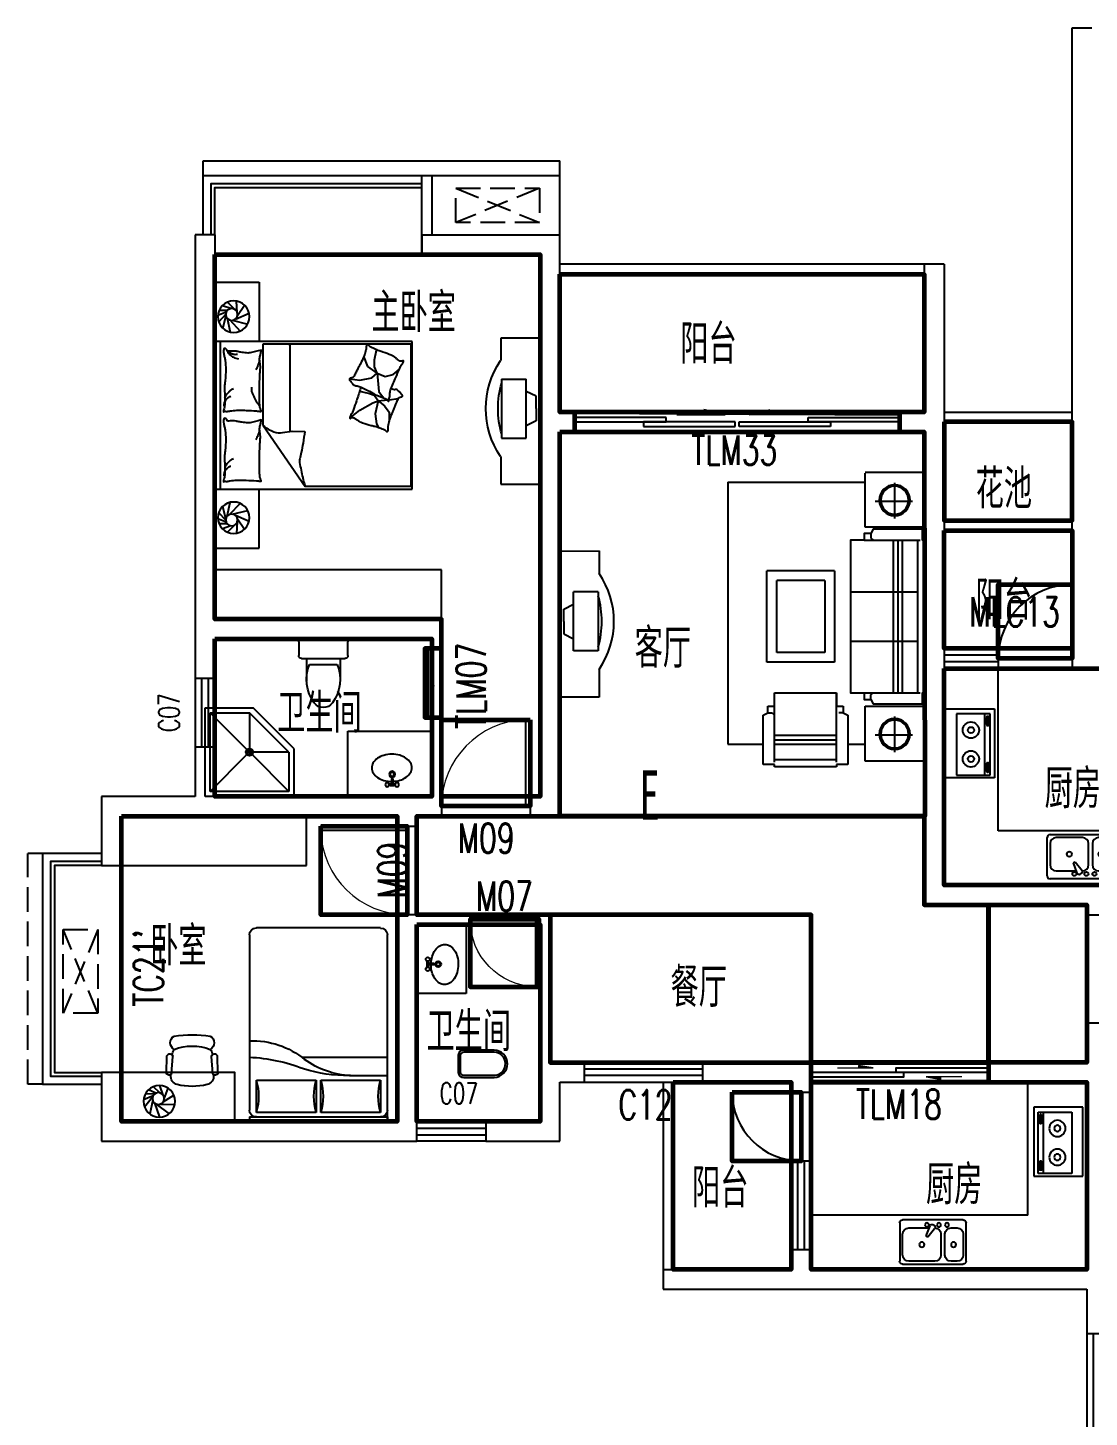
# Model space of a CAD drawing. Extents: x -503102 to -474302, y -636822 to -607622.
# Drawn here: x -503102 to -492328, y -622472 to -608372 of the extents above; entities that cross this region are included whole.
import ezdxf
from ezdxf.enums import TextEntityAlignment as Align

# ---------------------------------------------------------------- set-up
doc = ezdxf.new("R2010")
doc.units = 0
doc.header["$LTSCALE"] = 1000
doc.header["$MEASUREMENT"] = 0
doc.linetypes.add('DASH', pattern=[0.35, 0.25, -0.1])
doc.linetypes.add('HIDDEN2', pattern=[4, 3, -1])
doc.layers.get('0').update_dxf_attribs({"linetype": 'CONTINUOUS'})
for name, color, linetype in [('BACONY', 6, 'CONTINUOUS'), ('FUR', 8, 'CONTINUOUS'), ('PUB_TEXT', 7, 'CONTINUOUS'), ('Text(文字)', 7, 'CONTINUOUS'), ('WALL', 2, 'CONTINUOUS'), ('WINDOW', 3, 'CONTINUOUS'), ('WINDOW_TEXT', 7, 'CONTINUOUS'), ('厨洁', 151, 'CONTINUOUS'), ('家具', 145, 'CONTINUOUS'), ('看线', 4, 'CONTINUOUS')]:
    doc.layers.add(name, color=color, linetype=linetype)
for name, color, linetype, lineweight in [('GT_卧室', 1, 'CONTINUOUS', 60), ('GT_卫生间', 5, 'CONTINUOUS', 60), ('GT_厨房', 4, 'CONTINUOUS', 60), ('GT_客厅', 2, 'CONTINUOUS', 60), ('GT_玄关', 40, 'CONTINUOUS', 60), ('GT_花园', 74, 'CONTINUOUS', 60), ('GT_过道', 30, 'CONTINUOUS', 60), ('GT_门', 245, 'CONTINUOUS', 60), ('GT_阳台', 6, 'CONTINUOUS', 60), ('GT_餐厅', 3, 'CONTINUOUS', 60)]:
    doc.layers.add(name, color=color, linetype=linetype, lineweight=lineweight)
doc.styles.add('_TCH_WINDOW', font='SIMPLEX', dxfattribs={"height": 3.5, "bigfont": 'GBCBIG'})
doc.styles.add('ATT', font='TXT')
doc.styles.add('DIM_FONT', font='ROMAND.shx', dxfattribs={"width": 0.7})
doc.styles.add('HZ', font='', dxfattribs={"width": 0.8})
doc.styles.get("Standard").update_dxf_attribs({"font": 'GBENOR', "bigfont": 'GBCBIG'})
doc.styles.get('HZ').set_extended_font_data('FangSong_GB2312')

# ---------------------------------------------------------------- blocks, each defined once
blk = doc.blocks.new('_E0BEL')
for p, q in [((1, 118), (1, 175)), ((13, 118), (13, 175))]:
    blk.add_line(p, q)
at = {"elevation": 0}
for points in [[(-200, 8, -0.138026), (-186, 58, -0.10705), (-140, 105, -0.080655), (-76, 134, -0.06508), (1, 145, -0.068521)], [(13, 144, -0.061921), (86, 133, -0.080655), (149, 103, -0.10705), (194, 55, -0.138026), (208, 5, -0.138026), (193, -45, -0.10705), (147, -93, -0.080655), (84, -121, -0.068521), (3, -132, -0.068521), (-78, -120, -0.080655), (-141, -90, -0.10705), (-187, -42, -0.138026), (-200, 8, -0.138026)]]:
    blk.add_lwpolyline(points, format="xyb", dxfattribs=at)
for centre, radius in [((-43, 178, 0), 20), ((57, 178, 0), 20), ((7, 72, 0), 30), ((7, 72, 0), 20)]:
    blk.add_circle(centre, radius)
for centre, radius, start, end in [((7, -329, 0), 517, 86.4357, 93.5643), ((7, 685, 0), 517, 266.4357, 269.335), ((7, 175, 0), 6, 360, 180), ((7, 685, 0), 517, 270.665, 273.5643), ((7, 118, 0), 6, 180, 360)]:
    blk.add_arc(centre, radius, start, end)
at = {"style": 'DIM_FONT', "width": 0.8, "flags": 9}
for tag in ['XSIZE', 'YSIZE']:
    blk.add_attdef(tag, (0, 0), '', height=0.5, dxfattribs=at)
blk = doc.blocks.new('12121')
at = {"layer": '厨洁'}
for p, q in [((21333, 79452), (22233, 79452)), ((21333, 78964), (21333, 79452)), ((21383, 79402), (22183, 79402)), ((21383, 79402), (21757, 79028)), ((21383, 79002), (21383, 79402)), ((22183, 79402), (21809, 79028)), ((22183, 79402), (22183, 78602)), ((22233, 79452), (22233, 78552)), ((22233, 79452), (22233, 78902)), ((21333, 78964), (21746, 78552)), ((21383, 79002), (21783, 78602)), ((21383, 79002), (21746, 79002)), ((21758, 79002), (21783, 79002)), ((21783, 79002), (21783, 79027)), ((21783, 79002), (21808, 79002)), ((21783, 78977), (21783, 79002)), ((21783, 78602), (21783, 78964)), ((21809, 78975), (22183, 78602)), ((22233, 78552), (21746, 78552)), ((22183, 78602), (21783, 78602))]:
    blk.add_line(p, q, dxfattribs=at)
for radius in [37.5, 25]:
    blk.add_circle((21783, 79002), radius, dxfattribs=at)
blk = doc.blocks.new('A$C6A1B0631')
for p, q in [((0, 527), (0, 667)), ((30, 697), (470, 697)), ((500, 667), (500, 527)), ((470, 497), (30, 497)), ((80, 497), (80, 267)), ((390, 437), (110, 437)), ((420, 497), (420, 267))]:
    blk.add_line(p, q)
for centre, radius, start, end in [((30, 667), 30, 90, 180), ((470, 667), 30, 0, 90), ((30, 527), 30, 180, 270), ((477, 284), 398, 157.4505, 216.6381), ((23, 284), 398, 323.3619, 382.5495), ((470, 527), 30, 270, 360), ((250, 108), 110, 213.4509, 326.5491)]:
    blk.add_arc(centre, radius, start, end)
blk = doc.blocks.new('drr')
at = {"layer": '厨洁'}
for p, q in [((264993, 83148), (264993, 83536)), ((265023, 83567), (265637, 83567)), ((265023, 83475), (265023, 83260)), ((265351, 83536), (265085, 83536)), ((265412, 83260), (265412, 83475)), ((265453, 83475), (265453, 83260)), ((265576, 83536), (265514, 83536)), ((265637, 83260), (265637, 83475)), ((265668, 83536), (265668, 83148)), ((265085, 83199), (265290, 83199)), ((265260, 83280), (265278, 83290)), ((265299, 83176), (265260, 83280)), ((265278, 83290), (265348, 83204)), ((265514, 83199), (265576, 83199)), ((265637, 83117), (265023, 83117)), ((265328, 83165), (265342, 83174))]:
    blk.add_line(p, q, dxfattribs=at)
for centre, radius in [((265218, 83368), 25.6), ((265540, 83368), 25.6), ((265269, 83168), 20.5), ((265391, 83168), 20.5), ((265473, 83168), 20.5)]:
    blk.add_circle(centre, radius, dxfattribs=at)
for centre, radius, start, end in [((265023, 83536), 30.7, 90, 180), ((265085, 83475), 61.4, 90, 180), ((265351, 83475), 61.4, 0, 90), ((265514, 83475), 61.4, 90, 180), ((265576, 83475), 61.4, 0, 90), ((265637, 83536), 30.7, 0, 90), ((265085, 83260), 61.4, 180, 270), ((265332, 83191), 20.5, 300, 399.4623), ((265351, 83260), 61.4, 270, 360), ((265514, 83260), 61.4, 180, 270), ((265576, 83260), 61.4, 270, 360), ((265023, 83148), 30.7, 180, 270), ((265318, 83183), 20.5, 200.5377, 300), ((265637, 83148), 30.7, 270, 360)]:
    blk.add_arc(centre, radius, start, end, dxfattribs=at)
blk = doc.blocks.new('ewerw')
at = {"layer": '厨洁'}
for p, q in [((266353, 82673), (266853, 82673)), ((266353, 81973), (266353, 82673)), ((266397, 82646), (266397, 82024)), ((266739, 82646), (266397, 82646)), ((266453, 82646), (266453, 82024)), ((266739, 82024), (266739, 82646)), ((266853, 82673), (266853, 81973)), ((266421, 82603), (266404, 82603)), ((266404, 82603), (266404, 82539)), ((266404, 82539), (266421, 82539)), ((266430, 82614), (266419, 82614)), ((266429, 82522), (266419, 82522)), ((266421, 82539), (266421, 82603)), ((266404, 82130), (266404, 82066)), ((266421, 82130), (266404, 82130)), ((266404, 82066), (266421, 82066)), ((266430, 82141), (266419, 82141)), ((266421, 82066), (266421, 82130)), ((266853, 81973), (266353, 81973)), ((266397, 82024), (266739, 82024)), ((266429, 82049), (266419, 82049))]:
    blk.add_line(p, q, dxfattribs=at)
for points in [[(266410, 82539, 0.008736), (266410, 82535, 0.076276), (266415, 82524, 0.259034), (266419, 82522, 0.259034)], [(266419, 82522, 0.259034), (266422, 82524, 0.076276), (266427, 82535, 0.036515), (266430, 82549, 0.026615), (266431, 82568, 0.026615), (266430, 82587, 0.036515), (266427, 82600, 0.076276), (266422, 82612, 0.259034), (266419, 82614, 0.259034), (266415, 82612, 0.056762), (266411, 82603, 0.036515)], [(266429, 82522, 0.259034), (266433, 82524, 0.076276), (266438, 82535, 0.036515), (266440, 82549, 0.026615), (266441, 82568, 0.026615), (266440, 82587, 0.036515), (266438, 82600, 0.076276), (266433, 82612, 0.259034), (266429, 82614, 0.078462), (266428, 82614, 0.056762)], [(266410, 82066, 0.008736), (266410, 82062, 0.076276), (266415, 82051, 0.259034), (266419, 82049, 0.259034)], [(266419, 82049, 0.259034), (266422, 82051, 0.076276), (266427, 82062, 0.036515), (266430, 82076, 0.026615), (266431, 82095, 0.026615), (266430, 82114, 0.036515), (266427, 82127, 0.076276), (266422, 82139, 0.259034), (266419, 82141, 0.259034), (266415, 82139, 0.056762), (266411, 82130, 0.036515)], [(266429, 82049, 0.259034), (266433, 82051, 0.076276), (266438, 82062, 0.036515), (266440, 82076, 0.026615), (266441, 82095, 0.026615), (266440, 82114, 0.036515), (266438, 82127, 0.076276), (266433, 82139, 0.259034), (266429, 82141, 0.078462), (266428, 82141, 0.056762)]]:
    blk.add_lwpolyline(points, format="xyb", dxfattribs=at)
for centre, radius in [((266594, 82481), 82.5), ((266594, 82481), 31.6), ((266594, 82189), 82.5), ((266594, 82189), 31.6)]:
    blk.add_circle(centre, radius, dxfattribs=at)
blk = doc.blocks.new('434')
at = {"layer": 'FUR'}
for p, q in [((203562, 31869), (203562, 31915)), ((203562, 31915), (204962, 31915)), ((203562, 31869), (204962, 31869)), ((204962, 31869), (204962, 31915)), ((204962, 31915), (204962, 31499)), ((203562, 30021), (203562, 31799)), ((204239, 31822), (203632, 31822)), ((203632, 31822), (203632, 31495)), ((204239, 31495), (204239, 31822)), ((204892, 31822), (204286, 31822)), ((204286, 31822), (204286, 31495)), ((204892, 31495), (204892, 31822)), ((204962, 31799), (204962, 30021)), ((203632, 31495), (204239, 31495)), ((204286, 31495), (204892, 31495)), ((204577, 31449), (204962, 31449)), ((204099, 31262), (204962, 31262)), ((204892, 29951), (203632, 29951))]:
    blk.add_line(p, q, dxfattribs=at)
for centre, radius, start, end in [((203632, 31799), 70, 90, 180), ((204892, 31799), 70, 360, 450), ((203072, 31659), 583, 343.7398, 376.2602), ((204799, 31659), 583, 163.7398, 196.2602), ((203726, 31659), 583, 343.7398, 376.2602), ((205452, 31659), 583, 163.7398, 196.2602), ((204558, 29985), 1464, 89.2582, 107.8034), ((204627, 30592), 858, 92.5398, 126.0403), ((203484, 32977), 1717, 272.616, 291.4069), ((203597, 31921), 825, 267.5673, 309.5461), ((203632, 30021), 70, 180, 270), ((204892, 30022), 70, 270.033, 360.033)]:
    blk.add_arc(centre, radius, start, end, dxfattribs=at)
blk = doc.blocks.new('12PSTG02')
at = {"color": 0, "linetype": 'ByBlock'}
for p, q in [((-5.882738, 11.493405), (-13.636493, 11.294805)), ((-5.73403, 9.170818), (-13.415554, 8.575543)), ((-4.996459, 9.562867), (-5.284204, 9.540568)), ((-5.882738, -11.493405), (-13.636493, -11.294805)), ((-5.73403, -9.170818), (-13.415554, -8.575543)), ((-4.996459, -9.562867), (-5.284204, -9.540568)), ((-4.996459, -9.562867), (-5.28099, -9.544821))]:
    blk.add_line(p, q, dxfattribs=at)
for centre, radius, start, end in [((39.486083, 0), 62.486083, 172.590731, 187.409269), ((-19.5, 6.311132), 3.452743, 30.392687, 149.607313), ((4.70097, 0), 22.70097, 159.208954, 200.791046), ((-12.998837, 0.943692), 7.999035, 97.334712, 116.212212), ((-13.097037, 9.970029), 1.4304, 112.156422, 257.133709), ((-6.286552, 10.301496), 1.258456, 296.04311, 431.283835), ((-4.647836, 5.578088), 4, 16.10866, 95), ((-28.187947, 0), 28.187947, 346.275006, 373.724994), ((-19.5, -6.311132), 3.452743, 210.392687, 329.607313), ((-12.998837, -1.056308), 7.999035, 243.61801, 261.904764), ((-13.097037, -9.970029), 1.4304, 102.866291, 247.843578), ((-6.286552, -10.301496), 1.258456, 288.716165, 423.95689), ((-4.647836, -5.578088), 4, 265, 343.89134)]:
    blk.add_arc(centre, radius, start, end, dxfattribs=at)
at = {"color": 0, "linetype": 'ByBlock', "style": 'ATT'}
for tag, p, flags in [('ITEM', (-22, -21), 3), ('ROOM_NUMBER', (-22, -29), 1)]:
    blk.add_attdef(tag, p, '', height=6, dxfattribs=dict(at, flags=flags))
blk = doc.blocks.new('-CHAI6')
at = {"xscale": 22.75, "yscale": 22.75, "zscale": 22.75}
blk.add_blockref('12PSTG02', (519, 28), dxfattribs=at)
blk = doc.blocks.new('M_C5')
for p, q in [((-60, 63), (-50, 152)), ((-28, 86), (7, 160)), ((-9, 88), (59, 149)), ((-54, -14), (-154, 45)), ((-71, 21), (-106, 120)), ((12, 83), (112, 114)), ((26, 75), (152, 50)), ((42, 53), (156, -35)), ((48, 21), (102, -123)), ((-26, -30), (-153, -47)), ((14, -26), (-99, -126)), ((41, -2), (5, -160))]:
    blk.add_line(p, q)
for centre, radius in [((0, 0), 160), ((-11, 28), 60)]:
    blk.add_circle(centre, radius)
at = {"width": 0.8, "flags": 9}
for tag in ['XSIZE', 'YSIZE']:
    blk.add_attdef(tag, (0, 0), '', height=0.5, dxfattribs=at)
blk = doc.blocks.new('A$C2D356BCF')
at = {"layer": 'FUR'}
for p, q in [((147, 1482), (547, 1482)), ((147, 1202), (147, 1482)), ((547, 1482), (547, 1)), ((157, 1015), (407, 1015)), ((157, 415), (157, 1015)), ((407, 1015), (407, 415)), ((507, 840), (407, 890)), ((507, 715), (507, 840)), ((507, 715), (507, 590)), ((507, 590), (407, 540)), ((157, 415), (407, 415)), ((147, 0), (147, 228)), ((547, 1), (147, 0))]:
    blk.add_line(p, q, dxfattribs=at)
for centre, radius, start, end in [((862, 715), 865, 145.7553, 214.2447), ((1045, 715), 925, 163.6295, 196.3705)]:
    blk.add_arc(centre, radius, start, end, dxfattribs=at)
blk = doc.blocks.new('12PCOU13')
at = {"color": 0, "linetype": 'ByBlock'}
for p, q in [((23, 34), (2, 34)), ((3, -34), (3, 34)), ((10, 34), (10, -34)), ((12, 34), (12, -34)), ((14, 34), (14, -34)), ((24, 35), (23, 34)), ((27, 34), (23, 34)), ((24, 37), (24, 35)), ((33, 11), (3, 11)), ((33, -11), (3, -11)), ((23, -34), (2, -34)), ((27, -34), (23, -34)), ((24, -35), (23, -34)), ((24, -37), (24, -35))]:
    blk.add_line(p, q, dxfattribs=at)
blk.add_lwpolyline([(1, -39), (1, -34), (0, -34), (0, 34), (1, 34), (1, 39), (23, 39), (24, 37), (27, 37), (27, 34), (33, 34), (33, -34), (27, -34), (27, -37), (24, -37), (23, -39)], close=True, dxfattribs=at)
blk = doc.blocks.new('322342')
at = {"layer": 'FUR'}
for p, q in [((197611, 24943), (197611, 24340)), ((198170, 24943), (197611, 24943)), ((197878, 24444), (197878, 24821)), ((198170, 24340), (198170, 24943)), ((200543, 24943), (199984, 24943)), ((199984, 24943), (199984, 24340)), ((200251, 24444), (200251, 24821)), ((200543, 24340), (200543, 24943)), ((198063, 24641), (197701, 24641)), ((200436, 24641), (200074, 24641)), ((197611, 24340), (198170, 24340)), ((199984, 24340), (200534, 24340)), ((200442, 22949), (200442, 24340)), ((199544, 24032), (198615, 24032)), ((198615, 24032), (198615, 23344)), ((199544, 24032), (199544, 23344)), ((199444, 23932), (198715, 23932)), ((198715, 23932), (198715, 23444)), ((199444, 23932), (199444, 23444)), ((198715, 23444), (199444, 23444)), ((197784, 22949), (197784, 23308)), ((198615, 23344), (199544, 23344)), ((200442, 22949), (197784, 22949))]:
    blk.add_line(p, q, dxfattribs=at)
at = {"layer": 'FUR', "linetype": 'HIDDEN2'}
blk.add_line((197784, 24166), (197784, 24340), dxfattribs=at)
at = {"layer": 'FUR', "linetype": 'ByBlock'}
for p, q in [((197578, 24166), (197578, 24052)), ((198078, 24166), (197578, 24166)), ((198101, 24120), (198078, 24166)), ((198101, 24120), (198101, 24075)), ((198169, 24120), (198101, 24120)), ((198169, 24052), (198169, 24120)), ((197578, 24052), (197555, 24052)), ((197555, 24052), (197555, 23422)), ((197601, 24052), (198306, 24052)), ((197623, 24052), (197623, 23422)), ((197783, 23422), (197783, 24052)), ((197828, 23422), (197828, 24052)), ((197874, 23422), (197874, 24052)), ((198306, 24052), (198169, 24052)), ((198306, 23422), (198306, 24052)), ((197555, 23422), (197578, 23422)), ((197578, 23422), (197578, 23308)), ((197601, 23422), (198169, 23422)), ((198101, 23399), (198078, 23422)), ((198169, 23422), (198306, 23422)), ((198169, 23353), (198169, 23422)), ((197578, 23308), (198078, 23308)), ((198078, 23308), (198101, 23353)), ((198101, 23353), (198101, 23399)), ((198101, 23353), (198169, 23353))]:
    blk.add_line(p, q, dxfattribs=at)
at = {"layer": 'FUR'}
for centre, radius in [((197886, 24641), 157), ((197886, 24641), 141), ((200259, 24641), 157), ((200259, 24641), 141)]:
    blk.add_circle(centre, radius, dxfattribs=at)
at = {"layer": 'FUR', "xscale": 22.75000000000364, "yscale": 22.75000000000364, "zscale": 22.75, "rotation": 269.9999999967016}
blk.add_blockref('12PCOU13', (199079, 24945), dxfattribs=at)
blk = doc.blocks.new('A$C3D92468E')
at = {"layer": 'WINDOW', "linetype": 'DASH'}
for p, q in [((850, 0), (0, 350)), ((0, 0), (850, 350))]:
    blk.add_line(p, q, dxfattribs=at)
blk.add_lwpolyline([(850, 0), (850, 350), (0, 350), (0, 0)], close=True, dxfattribs=at)
blk = doc.blocks.new('$plan$00001557')
at = {"layer": 'FUR'}
for p, q in [((0, 1350), (-450, 1350)), ((-450, 1350), (-450, 750)), ((0, 750), (0, 1350)), ((-226, 1043), (-217, 1159)), ((-202, 1074), (-128, 1149)), ((-207, 976), (-346, 1035)), ((-229, 1012), (-299, 1118)), ((-160, 1083), (-75, 1112)), ((-125, 1064), (-43, 1064)), ((-115, 1048), (-30, 1013)), ((-111, 1011), (-79, 886)), ((-110, 1026), (-38, 950)), ((-174, 964), (-332, 926)), ((-150, 967), (-256, 855)), ((-124, 986), (-153, 845)), ((-2000, -750), (-2000, 750)), ((-2000, 750), (0, 750)), ((-1988, 724), (-1988, -722)), ((-489, 724), (-1988, 724)), ((-489, -103), (-489, 724)), ((-52, 750), (-52, -750)), ((0, 750), (0, -750)), ((-1638, 660), (-1645, 663)), ((-1621, 562), (-1638, 660)), ((-1552, 495), (-1514, 589)), ((-1514, 589), (-1518, 613)), ((-761, 704), (-761, -165)), ((-1810, 415), (-1873, 469)), ((-1645, 426), (-1728, 395)), ((-1645, 426), (-1664, 240)), ((-1645, 426), (-1552, 495)), ((-1645, 426), (-1618, 493)), ((-1593, 381), (-1645, 426)), ((-1618, 493), (-1621, 562)), ((-1728, 395), (-1810, 415)), ((-1471, 355), (-1593, 381)), ((-1368, 369), (-1471, 355)), ((-1767, 158), (-1861, 170)), ((-1658, 145), (-1752, 156)), ((-1658, 145), (-1721, 95)), ((-1700, 190), (-1709, 178)), ((-1664, 240), (-1700, 190)), ((-1658, 145), (-1617, 202)), ((-1603, 127), (-1658, 145)), ((-1658, 145), (-1626, 16)), ((-1617, 202), (-1559, 222)), ((-1559, 222), (-1470, 241)), ((-1721, 95), (-1769, 30)), ((-1769, 30), (-1769, -63)), ((-1626, 16), (-1640, -87)), ((-1472, 52), (-1603, 127)), ((-1368, -28), (-1472, 52)), ((-1640, -87), (-1660, -123)), ((-489, -103), (-916, -722)), ((0, -750), (-2000, -750)), ((-1988, -722), (-916, -722)), ((-450, -1350), (-450, -750)), ((0, -750), (0, -1350)), ((-174, -1002), (-332, -965)), ((-150, -1005), (-256, -894)), ((-124, -1025), (-153, -884)), ((-111, -1050), (-79, -925)), ((-207, -1015), (-346, -1074)), ((-229, -1050), (-299, -1157)), ((-226, -1082), (-217, -1198)), ((-202, -1113), (-128, -1187)), ((-160, -1121), (-75, -1151)), ((-125, -1103), (-43, -1103)), ((-115, -1086), (-30, -1052)), ((-110, -1065), (-38, -989)), ((0, -1350), (-450, -1350))]:
    blk.add_line(p, q, dxfattribs=at)
blk.add_lwpolyline([(-1583, 692, 0.101392), (-1559, 710, -0.223768), (-1546, 716, -0.25558), (-1541, 714, -0.081563), (-1535, 698, -0.071805), (-1534, 681, 0.069985), (-1532, 664, 0.03546), (-1515, 605, 0.029432), (-1485, 539, 0.001554), (-1468, 506, -0.00152), (-1451, 474, -0.004735), (-1433, 439, 0.00382), (-1412, 397, 0.296001), (-1378, 378, -0.649774), (-1367, 357, -0.02319), (-1372, 352, 0.0288), (-1375, 348, 0.005727), (-1380, 341, -0.004358), (-1387, 332, -0.027528), (-1403, 314, -0.046214), (-1414, 305, -0.194121), (-1430, 300, 0.133719), (-1454, 297, 0.011505), (-1496, 279, 0.008882), (-1550, 253, 0.012426), (-1618, 215, -0.033612), (-1644, 203), (-1701, 180), (-1744, 162, 0.224341), (-1757, 147, -0.722772), (-1766, 147, -0.103513), (-1767, 151, 0.053465), (-1767, 158, 0.030109), (-1772, 181, -0.031436), (-1776, 203, -0.05324), (-1776, 218, 0.05518), (-1777, 233, 0.056271), (-1783, 258, 0.0108), (-1835, 384, 0.00456), (-1873, 469, 0.01125), (-1889, 503, 0.069394), (-1902, 521, -0.079756), (-1912, 537, -0.106399), (-1915, 551, -0.328642), (-1912, 555, -0.299547), (-1906, 554, 0.189917), (-1896, 549, 0.033518), (-1886, 548, 0.075627), (-1882, 549, 0.053489), (-1874, 553, 0.017838), (-1853, 566, 0.038394), (-1830, 585, -0.059529), (-1815, 597, -0.035943), (-1790, 610, -0.011245), (-1705, 642, -0.006203), (-1667, 655, 0.010783), (-1645, 663, 0.019485), (-1632, 668, 0.005062)], format="xyb", close=True, dxfattribs=at)
for points in [[(-127, 649, -0.263368), (-108, 677, -0.494818), (-89, 668, -0.049225), (-88, 650, -0.036831), (-89, 626, -0.031893), (-97, 589, 0.035782), (-104, 555, 0.032941), (-110, 465, 0.026564), (-104, 354, 0.017905), (-99, 316, -0.033397), (-97, 296, -0.03204), (-97, 259, 0.018442), (-101, 195, 0.010837), (-100, 130, 0.014624), (-97, 82, 0.111249), (-89, 59, -0.153708), (-86, 42, -0.076444), (-87, 35, -0.215512), (-89, 33, -0.585858), (-92, 36, 0.363489), (-95, 41, 0.191716), (-106, 41, -0.129675), (-123, 39, -0.01735), (-140, 42, 0.019326), (-155, 44, 0.018818), (-223, 51, 0.021828), (-283, 52, 0.006204), (-316, 50, 0.001963), (-423, 44, 0.028341), (-459, 40, -0.117014), (-468, 41, -0.36606), (-469, 42, -0.03973), (-466, 56, -0.048309), (-461, 69, 0.062981), (-457, 80, 0.04058), (-454, 103, 0.014345), (-451, 170, 0.005484), (-452, 296, 0.007153), (-455, 392, 0.008762), (-458, 434, -0.008153), (-461, 480, -0.06251), (-456, 537, 0.078669), (-454, 583, 0.047825), (-459, 605, -0.034494), (-466, 636, -0.023571), (-469, 661, -0.510228), (-468, 662), (-438, 655), (-356, 634, 0.073041), (-336, 632, 0.023305), (-275, 638, 0.018299), (-252, 642, -0.01097), (-214, 649, -0.042281), (-180, 652, -0.027201), (-126, 649)], [(-127, 649, -0.077379), (-152, 614, -0.077379), (-187, 589, -0.047525), (-211, 579, -0.047525), (-238, 574)], [(-143, 651, -0.05369), (-156, 636, -0.070312), (-168, 628, -0.015448), (-177, 625, -0.013244), (-187, 621, -0.082127), (-205, 618, -0.064164), (-228, 621)], [(-454, 559, 0.009729), (-445, 531, 0.009729), (-435, 504, 0.007971), (-426, 483, 0.007971), (-416, 461)], [(-1480, 286, 0.025626), (-1478, 274, 0.0108), (-1436, 145, 0.00456), (-1405, 58, 0.01125), (-1391, 23, 0.069394), (-1380, 4, -0.079756), (-1371, -13, -0.106399), (-1368, -28, -0.328642), (-1372, -32, -0.299547), (-1378, -29, 0.189917), (-1387, -24, 0.033518), (-1397, -23, 0.075627), (-1402, -23, 0.053489), (-1410, -26, 0.017838), (-1432, -38, 0.038394), (-1456, -55, -0.059529), (-1472, -66, -0.035943), (-1498, -76, -0.011245), (-1585, -102, -0.006203), (-1624, -112, 0.010783), (-1647, -118, 0.019485), (-1660, -123, 0.005062), (-1710, -142, 0.101392), (-1736, -159, -0.223768), (-1749, -164, -0.25558), (-1754, -161, -0.081563), (-1759, -145, -0.071805), (-1759, -128, 0.069985), (-1759, -111, 0.03546), (-1772, -51, 0.029432), (-1797, 18, 0.001554), (-1811, 51, -0.00152), (-1826, 85, -0.004735), (-1840, 121, 0.00382), (-1859, 164, 0.296001), (-1891, 186, -0.649774), (-1900, 208, -0.02319), (-1895, 212, 0.0288), (-1892, 216, 0.005727), (-1886, 223, -0.004358), (-1878, 231, -0.027528), (-1861, 248, -0.046214), (-1850, 257, -0.194121), (-1833, 260, 0.133719), (-1809, 261, 0.005779), (-1787, 268, 0.008882)], [(-455, 89, 0.016108), (-429, 128, 0.024599), (-414, 155, 0.009477), (-391, 204, 0.015937), (-378, 234, 0.072521), (-375, 250, 0.033339), (-375, 287)], [(-101, 175, 0.027842), (-111, 199, 0.048685), (-119, 211, 0.023666), (-144, 239, 0.031223), (-164, 258, 0.046801), (-172, 264, 0.023191), (-189, 272)], [(-95, 93, 0.088153), (-98, 128, 0.088153), (-114, 159, 0.077547), (-135, 181, 0.077547), (-162, 195)], [(-489, -103, -0.085272), (-599, -167, -0.124044), (-686, -176), (-782, -162), (-912, -164)], [(-127, -60, -0.263368), (-108, -32, -0.494818), (-89, -41, -0.049225), (-88, -59, -0.036831), (-89, -83, -0.031893), (-97, -121, 0.035782), (-104, -155, 0.032941), (-110, -244, 0.026564), (-104, -356, 0.017905), (-99, -393, -0.033397), (-97, -413, -0.03204), (-97, -450, 0.018442), (-101, -515, 0.010837), (-100, -579, 0.014624), (-97, -627, 0.111249), (-89, -650, -0.153708), (-86, -667, -0.076444), (-87, -674, -0.215512), (-89, -676, -0.585858), (-92, -673, 0.363489), (-95, -669, 0.191716), (-106, -669, -0.129675), (-123, -671, -0.01735), (-140, -668, 0.019326), (-155, -665, 0.018818), (-223, -658, 0.021828), (-283, -657, 0.006204), (-316, -659, 0.001963), (-423, -665, 0.028341), (-459, -669, -0.117014), (-468, -669, -0.36606), (-469, -667, -0.03973), (-466, -654, -0.048309), (-461, -640, 0.062981), (-457, -629, 0.04058), (-454, -606, 0.014345), (-451, -539, 0.005484), (-452, -414, 0.007153), (-455, -317, 0.008762), (-458, -275, -0.008153), (-461, -229, -0.06251), (-456, -172, 0.078669), (-454, -127, 0.047825), (-459, -104, -0.034494), (-466, -73, -0.023571), (-469, -48, -0.510228), (-468, -47), (-438, -55), (-356, -75, 0.073041), (-336, -77, 0.023305), (-275, -71, 0.018299), (-252, -67, -0.01097), (-214, -60, -0.042281), (-180, -57, -0.027201), (-126, -60)], [(-912, -164, 0.007867), (-894, -282, 0.009508), (-876, -378, 0.006616), (-862, -443, -0.023828), (-858, -462, -0.080713), (-859, -480, -0.009591), (-891, -633, -0.013133), (-899, -666, -0.007859), (-916, -722)], [(-454, -151, 0.009729), (-445, -178, 0.009729), (-435, -205, 0.007971), (-426, -227, 0.007971), (-416, -248)], [(-101, -534, 0.027842), (-111, -510, 0.048685), (-119, -498, 0.023666), (-144, -470, 0.031223), (-164, -451, 0.046801), (-172, -446, 0.023191), (-189, -438)], [(-95, -616, 0.088153), (-98, -582, 0.088153), (-114, -550, 0.077547), (-135, -529, 0.077547), (-162, -515)]]:
    blk.add_lwpolyline(points, format="xyb", dxfattribs=at)
for centre, radius in [((-190, 1001), 160), ((-170, 1023), 60), ((-190, -1040), 160), ((-170, -1062), 60)]:
    blk.add_circle(centre, radius, dxfattribs=at)
blk.add_arc((-741, 704), 20, 90, 180, dxfattribs=at)
at = {"layer": 'FUR', "width": 0.8, "flags": 9}
for tag in ['YSIZE', 'XSIZE']:
    blk.add_attdef(tag, (-190, 1001), '', height=0.5, rotation=295.9434, dxfattribs=at)
at = {"layer": 'FUR', "text_generation_flag": 4, "width": 0.8, "flags": 9}
for tag in ['YSIZE', 'XSIZE']:
    blk.add_attdef(tag, (-190, -1040), '', height=0.5, rotation=64.0566, dxfattribs=at)
blk = doc.blocks.new('$TCHSYS$WIN2D')
for p, q in [((-0.5, 0.5), (0.5, 0.5)), ((0.5, 0.167), (-0.5, 0.167)), ((0.5, -0.167), (-0.5, -0.167)), ((-0.5, -0.5), (0.5, -0.5))]:
    blk.add_line(p, q)
blk = doc.blocks.new('$DorLib2D$00000001')
for p, q in [((0.45, 0.975), (0.5, 0.975)), ((0.45, 0), (0.45, 0.975)), ((0.5, 0), (0.5, 0.975)), ((0.5, 0), (0.45, 0))]:
    blk.add_line(p, q)
at = {"lineweight": 13}
blk.add_arc((0.475, 0), 0.975, 91.4693, 180, dxfattribs=at)
blk = doc.blocks.new('$DorLib2D$00000019')
at = {"lineweight": 13}
for p, q in [((0.15, 0.025), (0.2319, 0.0395)), ((0.35, 0.025), (0.15, 0.025)), ((0.2319, 0.0395), (0.2319, 0.025)), ((-0.35, -0.025), (-0.15, -0.025)), ((-0.15, -0.025), (-0.2319, -0.0395)), ((-0.2319, -0.0395), (-0.2319, -0.025))]:
    blk.add_line(p, q, dxfattribs=at)
for points in [[(-0.5, 0), (0.0192, 0), (0.0192, 0.025), (-0.5, 0.025)], [(0.5, -0.025), (-0.024, -0.025), (-0.024, 0), (0.5, 0)]]:
    blk.add_lwpolyline(points, close=True)
for points in [[(0.2319, 0.0395), (0.2319, 0.025), (0.15, 0.025)], [(-0.2319, -0.0395), (-0.2319, -0.025), (-0.15, -0.025)]]:
    blk.add_solid(points, dxfattribs=at)
blk = doc.blocks.new('$DorLib2D$00000020')
at = {"lineweight": 13}
blk.add_line((0.2, 0.07), (-0.2, 0.07), dxfattribs=at)
blk.add_lwpolyline([(-0.5, 0.12), (0.5, 0.12), (0.5, 0.17), (-0.5, 0.17)], close=True)
blk.add_lwpolyline([(-0.2, 0.07), (-0.035, 0.037), (-0.035, 0.07)], dxfattribs=at)
blk.add_solid([(-0.2, 0.07), (-0.035, 0.037), (-0.035, 0.07)], dxfattribs=at)
blk = doc.blocks.new('$DorLib2D$00000038')
for p, q in [((-0.5, 0), (-0.5, 0.025)), ((-0.5, 0.0141), (-0.5, 0)), ((-0.2187, 0.0141), (-0.5, 0.0141)), ((-0.5, 0), (-0.2187, 0)), ((-0.2875, 0), (-0.2875, -0.0141)), ((-0.0062, 0), (-0.2875, 0)), ((-0.2187, 0), (-0.2187, 0.0141)), ((-0.1857, 0.0233), (-0.037, 0.0233)), ((-0.037, 0.0233), (-0.1019, 0.0377)), ((-0.1019, 0.0377), (-0.1019, 0.0233)), ((-0.0062, -0.0141), (-0.0062, 0)), ((0.0062, 0), (0.2875, 0)), ((0.0062, -0.0141), (0.0062, 0)), ((0.037, 0.0233), (0.1019, 0.0377)), ((0.1857, 0.0233), (0.037, 0.0233)), ((0.1019, 0.0377), (0.1019, 0.0233)), ((0.2187, 0.0141), (0.5, 0.0141)), ((0.2187, 0), (0.2187, 0.0141)), ((0.5, 0), (0.2187, 0)), ((0.2875, 0), (0.2875, -0.0141)), ((0.5, 0.0141), (0.5, 0)), ((-0.2875, -0.0141), (-0.0062, -0.0141)), ((0.2875, -0.0141), (0.0062, -0.0141))]:
    blk.add_line(p, q)

msp = doc.modelspace()

# ---------------------------------------------------------------- linework, layer by layer
msp.add_line((-499152, -617472), (-498652, -617472))
at = {"layer": 'BACONY'}
for p, q in [((-494002, -610772), (-497702, -610772)), ((-494002, -610872), (-497702, -610872)), ((-493802, -612272), (-492502, -612272)), ((-493802, -612372), (-492502, -612372)), ((-493802, -613372), (-492502, -613372)), ((-493802, -613472), (-492502, -613472)), ((-496652, -619072), (-496652, -620972)), ((-496552, -619072), (-496552, -620972))]:
    msp.add_line(p, q, dxfattribs=at)
at = {"layer": 'FUR'}
for p, q in [((-498902, -613872), (-501202, -613873)), ((-498902, -614372), (-498902, -613872)), ((-500274, -616872), (-500274, -616372)), ((-502152, -616872), (-500274, -616872))]:
    msp.add_line(p, q, dxfattribs=at)
msp.add_lwpolyline([(-502152, -618972), (-502152, -619472), (-500999, -619472), (-500999, -618972)], close=True, dxfattribs=at)
at = {"layer": 'GT_卧室'}
for points in [[(-501202, -610672), (-497902, -610672), (-497902, -616172), (-498902, -616172), (-498902, -614372), (-501202, -614372), (-501202, -610672)], [(-502152, -616372), (-499352, -616372), (-499352, -619472), (-502152, -619472), (-502152, -616372)]]:
    msp.add_lwpolyline(points, dxfattribs=at)
at = {"layer": 'GT_卫生间'}
for points in [[(-501202, -614572), (-499002, -614572), (-499002, -616172), (-501202, -616172), (-501202, -614572)], [(-499152, -617472), (-497901, -617472), (-497902, -619472), (-499152, -619472), (-499152, -617472)]]:
    msp.add_lwpolyline(points, dxfattribs=at)
at = {"layer": 'GT_厨房'}
for points in [[(-493802, -614872), (-491302, -614872), (-491302, -617072), (-493802, -617072), (-493802, -614872)], [(-493352, -619072), (-492352, -619072), (-492352, -620972), (-495152, -620972), (-495152, -619072), (-493352, -619072)]]:
    msp.add_lwpolyline(points, dxfattribs=at)
at = {"layer": 'GT_客厅'}
msp.add_lwpolyline([(-497702, -612472), (-494002, -612472), (-493998, -616372), (-497702, -616372), (-497702, -612472)], dxfattribs=at)
at = {"layer": 'GT_玄关'}
msp.add_lwpolyline([(-493352, -618872), (-493352, -617272), (-492352, -617272), (-492352, -618872), (-493352, -618872)], dxfattribs=at)
at = {"layer": 'GT_花园'}
msp.add_lwpolyline([(-493802, -612372), (-493802, -613372), (-492502, -613372), (-492502, -612372), (-493802, -612372)], dxfattribs=at)
at = {"layer": 'GT_过道'}
msp.add_lwpolyline([(-493352, -618872), (-495152, -618872), (-495152, -617372), (-499152, -617372), (-499152, -616372), (-494002, -616372), (-494002, -617272), (-493352, -617272), (-493352, -618872)], dxfattribs=at)
at = {"layer": 'GT_门'}
for points in [[(-497552, -612272), (-497552, -612472), (-494252, -612472), (-494252, -612289), (-497552, -612272)], [(-492502, -614022), (-492502, -614772), (-493252, -614772), (-493252, -614022), (-492502, -614022)], [(-498902, -614672), (-499071, -614672), (-499071, -615372), (-498902, -615372), (-498902, -614672)], [(-498002, -615394), (-498002, -616272), (-498902, -616272), (-498902, -615394), (-498002, -615394)], [(-500129, -616472), (-499252, -616472), (-499252, -617372), (-500129, -617372), (-500129, -616472)], [(-497912, -618104), (-497912, -617422), (-498612, -617422), (-498612, -618104), (-497912, -618104)], [(-493352, -618872), (-493352, -619072), (-495152, -619072), (-495152, -618872), (-493352, -618872)], [(-495952, -619172), (-495252, -619172), (-495252, -619872), (-495952, -619872), (-495952, -619172)]]:
    msp.add_lwpolyline(points, dxfattribs=at)
at = {"layer": 'GT_阳台'}
for points in [[(-497702, -610872), (-494002, -610872), (-494002, -612272), (-497702, -612272), (-497702, -610872)], [(-493802, -613472), (-492502, -613472), (-492502, -614672), (-493802, -614672), (-493802, -613472)], [(-496552, -619072), (-495352, -619072), (-495352, -620972), (-496552, -620972), (-496552, -619072)]]:
    msp.add_lwpolyline(points, dxfattribs=at)
at = {"layer": 'GT_餐厅'}
msp.add_lwpolyline([(-497801, -617372), (-497801, -618872), (-495152, -618872), (-495152, -617372), (-497801, -617372)], dxfattribs=at)
at = {"layer": 'WALL', "linetype": 'Continuous'}
for p, q in [((-492502, -610272), (-492502, -608372)), ((-492502, -608372), (-492302, -608372)), ((-499102, -609872), (-499002, -609872)), ((-499102, -610672), (-499102, -609872)), ((-499002, -609872), (-499002, -610472)), ((-492502, -614672), (-492502, -610272)), ((-501402, -610472), (-501402, -614472)), ((-501202, -610472), (-501402, -610472)), ((-501202, -610472), (-501202, -614372)), ((-499102, -610472), (-497702, -610472)), ((-499102, -610472), (-499102, -610672)), ((-497702, -612272), (-497702, -610472)), ((-499102, -610672), (-497902, -610672)), ((-497902, -612372), (-497902, -610672)), ((-494002, -610772), (-494002, -612272)), ((-493802, -610772), (-494002, -610772)), ((-493802, -610772), (-493802, -612372)), ((-497552, -612272), (-497702, -612272)), ((-497552, -612472), (-497552, -612272)), ((-494002, -612272), (-494252, -612272)), ((-494252, -612272), (-494252, -612472)), ((-497902, -616172), (-497902, -612372)), ((-497702, -616372), (-497702, -612472)), ((-497702, -612472), (-497552, -612472)), ((-494252, -612472), (-494002, -612472)), ((-494002, -612472), (-494002, -614772)), ((-493802, -612372), (-493802, -614672)), ((-501402, -614472), (-501402, -614972)), ((-501202, -614372), (-498902, -614372)), ((-498902, -614672), (-498902, -614372)), ((-501202, -614972), (-501202, -614572)), ((-501202, -614572), (-499002, -614572)), ((-499002, -614572), (-499002, -614672)), ((-499002, -614672), (-498902, -614672)), ((-493802, -614672), (-493802, -614872)), ((-492502, -614672), (-492502, -614872)), ((-494002, -614772), (-494002, -617272)), ((-493802, -614872), (-493802, -617072)), ((-492502, -614872), (-492402, -614872)), ((-491302, -614872), (-492402, -614872)), ((-501402, -614972), (-501202, -614972)), ((-498902, -615372), (-499002, -615372)), ((-499002, -615372), (-499002, -616172)), ((-498902, -616172), (-498902, -615372)), ((-501202, -615672), (-501402, -615672)), ((-501402, -615672), (-501402, -616172)), ((-501202, -616172), (-501202, -615672)), ((-501402, -616172), (-502352, -616172)), ((-502352, -616172), (-502352, -616872)), ((-499252, -616172), (-501202, -616172)), ((-499002, -616172), (-499252, -616172)), ((-498902, -616172), (-498902, -616372)), ((-497902, -616172), (-498002, -616172)), ((-498002, -616172), (-498002, -616372)), ((-501302, -616372), (-502152, -616372)), ((-502152, -616872), (-502152, -616372)), ((-499352, -616372), (-501302, -616372)), ((-499352, -616372), (-499352, -616472)), ((-499152, -616472), (-499152, -616372)), ((-498902, -616372), (-499152, -616372)), ((-498002, -616372), (-497702, -616372)), ((-499352, -616472), (-499152, -616472)), ((-502352, -616872), (-502152, -616872)), ((-493802, -617072), (-492252, -617072)), ((-494002, -617272), (-492352, -617272)), ((-492352, -617272), (-492352, -617372)), ((-499152, -617372), (-499352, -617372)), ((-499352, -619472), (-499352, -617372)), ((-498612, -617372), (-499152, -617372)), ((-498612, -617472), (-498612, -617372)), ((-497801, -617372), (-497912, -617372)), ((-497912, -617372), (-497912, -617472)), ((-497801, -618872), (-497801, -617372)), ((-492352, -617372), (-492152, -617372)), ((-499152, -617472), (-498612, -617472)), ((-499152, -619472), (-499152, -617472)), ((-497912, -617472), (-497901, -617472)), ((-497901, -618989), (-497901, -617472)), ((-492152, -618472), (-492352, -618472)), ((-492352, -618472), (-492352, -618672)), ((-492352, -618872), (-492352, -618672)), ((-502152, -618972), (-502352, -618972)), ((-502352, -618972), (-502352, -619672)), ((-502152, -619472), (-502152, -618972)), ((-497902, -619472), (-497902, -618972)), ((-497452, -618872), (-497801, -618872)), ((-497452, -619072), (-497452, -618872)), ((-495252, -618872), (-496252, -618872)), ((-496252, -618872), (-496252, -619072)), ((-495152, -618872), (-495252, -618872)), ((-495152, -619072), (-495152, -618872)), ((-492352, -618872), (-493352, -618872)), ((-493352, -618872), (-493352, -619072)), ((-497702, -619672), (-497702, -619072)), ((-497702, -619072), (-497452, -619072)), ((-496252, -619072), (-495352, -619072)), ((-495352, -619072), (-495352, -619172)), ((-495152, -619172), (-495152, -619072)), ((-493352, -619072), (-492352, -619072)), ((-492352, -620972), (-492352, -619072)), ((-495352, -619172), (-495152, -619172)), ((-502152, -619472), (-499352, -619472)), ((-499152, -619672), (-499152, -619472)), ((-497902, -619472), (-498452, -619472)), ((-498452, -619472), (-498452, -619672)), ((-502352, -619672), (-499252, -619672)), ((-499252, -619672), (-499152, -619672)), ((-498452, -619672), (-497702, -619672)), ((-495152, -620772), (-495352, -620772)), ((-495352, -620772), (-495352, -620972)), ((-495152, -620972), (-495152, -620772)), ((-496652, -620972), (-495352, -620972)), ((-496652, -620972), (-496652, -621172)), ((-495152, -620972), (-492352, -620972)), ((-496652, -621172), (-495252, -621172)), ((-495252, -621172), (-492352, -621172)), ((-492352, -621172), (-492352, -621622)), ((-492352, -621622), (-492152, -621622))]:
    msp.add_line(p, q, dxfattribs=at)
at = {"layer": 'WINDOW', "linetype": 'DASH'}
for p, q in [((-501322, -609872), (-501322, -609722)), ((-497702, -609872), (-497702, -609722)), ((-502952, -616752), (-503102, -616752)), ((-503102, -619092), (-503102, -616752)), ((-502952, -619092), (-503102, -619092))]:
    msp.add_line(p, q, dxfattribs=at)
at = {"layer": 'WINDOW', "linetype": 'Continuous'}
for p, q in [((-501322, -609722), (-497702, -609722)), ((-499002, -609872), (-497702, -609872)), ((-497702, -610472), (-497702, -609872)), ((-497452, -612272), (-494252, -612272)), ((-492502, -614772), (-492502, -614022)), ((-499002, -615372), (-499002, -614672)), ((-493252, -614672), (-493802, -614672)), ((-493252, -614738), (-493802, -614738)), ((-493252, -614672), (-492502, -614672)), ((-493252, -614672), (-493252, -614872)), ((-493252, -614805), (-493802, -614805)), ((-493252, -614872), (-493802, -614872)), ((-502152, -616872), (-502152, -618972)), ((-495352, -619876), (-495352, -619072)), ((-493352, -619072), (-495152, -619072))]:
    msp.add_line(p, q, dxfattribs=at)
at = {"layer": 'WINDOW', "color": 4, "linetype": 'Continuous'}
msp.add_line((-501202, -610672), (-499102, -610672), dxfattribs=at)
at = {"layer": 'WINDOW'}
for p, q in [((-495252, -619172), (-495952, -619172)), ((-499152, -619472), (-498452, -619472)), ((-495352, -620772), (-495352, -619872)), ((-495152, -619872), (-495352, -619872)), ((-495285, -620772), (-495285, -619872)), ((-495219, -620772), (-495219, -619872)), ((-495152, -620772), (-495152, -619872))]:
    msp.add_line(p, q, dxfattribs=at)
at = {"layer": 'WINDOW', "color": 4, "linetype": 'Continuous'}
for points in [[(-501322, -610472), (-501322, -609872), (-499102, -609872)], [(-501242, -610472), (-501242, -609952), (-499102, -609952)], [(-501202, -610472), (-501202, -609992), (-499102, -609992)]]:
    msp.add_lwpolyline(points, dxfattribs=at)
at = {"layer": 'WINDOW', "linetype": 'Continuous'}
for points in [[(-502352, -616752), (-502952, -616752), (-502952, -619092), (-502352, -619092)], [(-502352, -616832), (-502872, -616832), (-502872, -619012), (-502352, -619012)], [(-502352, -616872), (-502832, -616872), (-502832, -618972), (-502352, -618972)]]:
    msp.add_lwpolyline(points, dxfattribs=at)
msp.add_arc((-492502, -614772), 750, 90, 180, dxfattribs=at)
at = {"layer": 'WINDOW'}
msp.add_arc((-495252, -619172), 700, 180, 270, dxfattribs=at)
at = {"layer": '厨洁'}
for p, q in [((-493252, -616522), (-493252, -614872)), ((-499852, -615511), (-499002, -615511)), ((-499852, -616163), (-499852, -615511)), ((-491302, -616522), (-493252, -616522)), ((-498652, -617472), (-498652, -618172)), ((-498652, -618172), (-499152, -618172)), ((-492952, -620422), (-492952, -619072)), ((-492952, -620422), (-495152, -620422))]:
    msp.add_line(p, q, dxfattribs=at)
for points in [[(-498368, -618747), (-498676, -618747, 0.388189), (-498734, -618798), (-498734, -618973, 0.388189), (-498676, -619023), (-498368, -619023, 0.97895)], [(-498676, -619002), (-498359, -619002, 0.936623), (-498368, -618768), (-498676, -618768, 0.381636), (-498713, -618799), (-498713, -618972, 0.399536)]]:
    msp.add_lwpolyline(points, format="xyb", close=True, dxfattribs=at)
msp.add_lwpolyline([(-498429, -618768, 0, 0, -0.440649), (-498419, -618778, 0, 0, 0), (-498418, -618991, 0, 0, -0.411645), (-498427, -619001, 1.5, 1.5, 0)], format="xyseb", dxfattribs=at)
at = {"layer": '看线'}
msp.add_line((-497912, -617472), (-498612, -617472), dxfattribs=at)

# ---------------------------------------------------------------- block references
at = {"layer": 'FUR', "xscale": -1}
msp.add_blockref('$plan$00001557', (-501202, -612304), dxfattribs=at)
for name, p, rotation in [('322342', (-518944, -813425, 0), 270), ('434', (-704414, -587556), 180), ('-CHAI6', (-501405, -618596), 90.00002777432395), ('M_C5', (-501767, -619266), 40.00002776826987)]:
    msp.add_blockref(name, p, dxfattribs=dict(at, rotation=rotation))
at = {"layer": 'WINDOW', "linetype": 'Continuous', "xscale": -1}
for p, rotation in [((-498758, -609999), 180), ((-502392, -617523), 90)]:
    msp.add_blockref('A$C3D92468E', p, dxfattribs=dict(at, rotation=rotation))
at = {"layer": 'WINDOW', "linetype": 'Continuous'}
ref = msp.add_blockref('$DorLib2D$00000038', (-495902, -612372), dxfattribs=dict(at, xscale=3300, yscale=-3300, zscale=3300, rotation=180))
ref.add_attrib('A', 'TLM33', (-496367, -612807), dxfattribs={"layer": 'WINDOW_TEXT', "linetype": 'Continuous', "height": 297.5, "style": '_TCH_WINDOW', "width": 0.705882})
ref = msp.add_blockref('$DorLib2D$00000020', (-498952, -615022), dxfattribs=dict(at, xscale=700, yscale=700, zscale=700, rotation=90))
ref.add_attrib('A', 'TLM07', (-498453, -615487), dxfattribs={"layer": 'WINDOW_TEXT', "linetype": 'Continuous', "height": 297.5, "rotation": 90, "style": '_TCH_WINDOW', "width": 0.705882})
ref = msp.add_blockref('$TCHSYS$WIN2D', (-501302, -615322), dxfattribs=dict(at, xscale=700, yscale=-200, zscale=700, rotation=270))
ref.add_attrib('A', 'C07', (-501561, -615518), dxfattribs={"layer": 'WINDOW_TEXT', "linetype": 'Continuous', "height": 212.5, "rotation": 90, "style": '_TCH_WINDOW', "width": 0.705882})
ref = msp.add_blockref('$DorLib2D$00000001', (-498452, -616272), dxfattribs=dict(at, xscale=-900, yscale=-900, zscale=-900, rotation=180.0000000000185))
ref.add_attrib('A', 'M09', (-498737, -616745), dxfattribs={"layer": 'WINDOW_TEXT', "linetype": 'Continuous', "height": 297.5, "style": '_TCH_WINDOW', "width": 0.705882})
ref = msp.add_blockref('$DorLib2D$00000001', (-499252, -616922), dxfattribs=dict(at, xscale=900, yscale=900, zscale=900, rotation=90))
ref.add_attrib('A', 'M09', (-499250, -617207), dxfattribs={"layer": 'WINDOW_TEXT', "linetype": 'Continuous', "height": 297.5, "rotation": 90, "style": '_TCH_WINDOW', "width": 0.705882})
ref = msp.add_blockref('$DorLib2D$00000001', (-498262, -617422), dxfattribs=dict(at, xscale=700, yscale=-700, zscale=700))
ref.add_attrib('A', 'M07', (-498552, -617333), dxfattribs={"layer": 'WINDOW_TEXT', "linetype": 'Continuous', "height": 297.5, "style": '_TCH_WINDOW', "width": 0.705882})
ref = msp.add_blockref('$TCHSYS$WIN2D', (-496852, -618972), dxfattribs=dict(at, xscale=-1200, yscale=-200, zscale=-1200, rotation=180))
ref.add_attrib('A', 'C12', (-497107, -619450), dxfattribs={"layer": 'WINDOW_TEXT', "linetype": 'Continuous', "height": 297.5, "style": '_TCH_WINDOW', "width": 0.705882})
ref = msp.add_blockref('$DorLib2D$00000019', (-494252, -618972), dxfattribs=dict(at, xscale=1800, yscale=-1800, zscale=1800, rotation=180))
ref.add_attrib('A', 'TLM18', (-494697, -619445), dxfattribs={"layer": 'WINDOW_TEXT', "linetype": 'Continuous', "height": 297.5, "style": '_TCH_WINDOW', "width": 0.705882})
ref = msp.add_blockref('$TCHSYS$WIN2D', (-498802, -619572), dxfattribs=dict(at, xscale=-700, yscale=200, zscale=-700))
ref.add_attrib('A', 'C07', (-498923, -619292), dxfattribs={"layer": 'WINDOW_TEXT', "linetype": 'Continuous', "height": 212.5, "style": '_TCH_WINDOW', "width": 0.705882})
at = {"layer": 'WINDOW', "xscale": -1200, "yscale": -200, "zscale": -1200, "rotation": 89.99999999996386}
msp.add_blockref('$TCHSYS$WIN2D', (-492252, -622222), dxfattribs=at)
at = {"layer": '厨洁', "xscale": -1}
msp.add_blockref('A$C6A1B0631', (-499852, -615269), dxfattribs=at)
at = {"layer": '厨洁'}
for name, p, rotation in [('12121', (-479069, -536720), 180), ('ewerw', (-226935, -533310), 180), ('_E0BEL', (-498864, -617881, 0), 90)]:
    msp.add_blockref(name, p, dxfattribs=dict(at, rotation=rotation))
at = {"layer": '厨洁', "xscale": -1, "rotation": 180}
for name, p in [('_E0BEL', (-499411, -615875, 0)), ('ewerw', (-759245, -537352)), ('drr', (-759245, -537352))]:
    msp.add_blockref(name, p, dxfattribs=at)
at = {"layer": '厨洁'}
msp.add_blockref('drr', (-757748, -700126), dxfattribs=at)
at = {"layer": '家具', "xscale": -1, "rotation": 180}
msp.add_blockref('A$C2D356BCF', (-498449, -611521), dxfattribs=at)
at = {"layer": '家具', "rotation": 180}
msp.add_blockref('A$C2D356BCF', (-497155, -613681), dxfattribs=at)

# ---------------------------------------------------------------- texts
at = {"layer": 'PUB_TEXT', "style": 'HZ', "width": 0.6}
msp.add_text('E', height=500, dxfattribs=at).set_placement((-496892, -616408))
at = {"layer": 'Text(文字)', "style": 'HZ', "width": 0.6}
msp.add_text('主卧室', height=350, dxfattribs=at).set_placement((-499185, -611424), align=Align.CENTER)
for s, p in [('阳台', (-496479, -611742)), ('花池', (-493481, -613212)), ('阳台', (-493481, -614342)), ('客厅', (-496942, -614829)), ('卫生间', (-500571, -615488)), ('厨房', (-492781, -616254)), ('卧室', (-501859, -617852)), ('餐厅', (-496578, -618271)), ('卫生间', (-499056, -618721)), ('阳台', (-496360, -620306)), ('厨房', (-493985, -620273))]:
    msp.add_text(s, height=350, dxfattribs=at).set_placement(p)
at = {"layer": 'WINDOW_TEXT', "linetype": 'Continuous', "style": '_TCH_WINDOW', "width": 0.705882}
for s, rotation, p in [('MLC13', 360, (-493544, -614448)), ("TC21'", 90, (-501728, -618307))]:
    msp.add_text(s, height=297.5, rotation=rotation, dxfattribs=at).set_placement(p)

doc.saveas('drawing.dxf')
